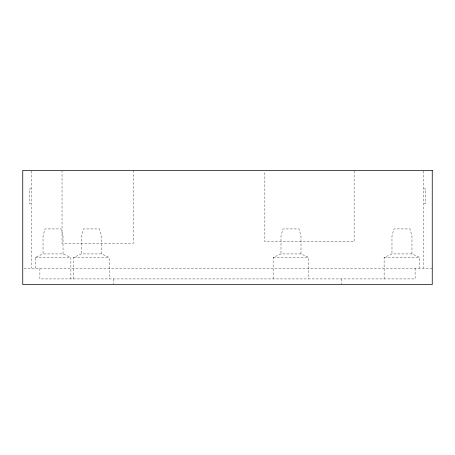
<?xml version="1.0" encoding="UTF-8"?>
<svg xmlns="http://www.w3.org/2000/svg" width="455" height="455" viewBox="0 0 455 455"><rect width="100%" height="100%" fill="white"/><g stroke="black" fill="none" stroke-linecap="round" stroke-linejoin="round"><path stroke-width="0.34" stroke-dasharray="2.27 1.71" d="M35.177 268.205L35.177 257.496L43.032 253.924L63.029 253.924L70.883 257.496L70.883 278.921M73.596 278.921L73.596 257.496L81.456 253.924L101.448 253.924L109.308 257.496L109.308 278.921M273.137 278.921L273.137 257.496L280.991 253.924L300.988 253.924L308.843 257.496L308.843 278.921M384.117 278.921L384.117 257.496L391.971 253.924L411.968 253.924L419.823 257.496L419.823 268.205M31.321 188.933L29.177 188.933L29.177 203.22L31.321 203.22M423.679 188.933L425.823 188.933L425.823 203.22L423.679 203.22M35.177 257.496L70.883 257.496M73.596 257.496L109.308 257.496M273.137 257.496L308.843 257.496M384.117 257.496L419.823 257.496M24.069 268.205L432.25 268.205M423.679 171.074L423.679 268.205M415.108 268.205L415.108 278.921L39.892 278.921L39.892 268.205M411.968 253.924L411.968 236.071L409.966 228.928L393.973 228.928L391.971 236.071L391.971 253.924M354.121 171.074L354.121 241.781L264.85 241.781L264.85 171.074M341.779 278.921L341.779 284M300.988 253.924L300.988 236.071L298.986 228.928L282.993 228.928L280.991 236.071L280.991 253.924M133.446 170.369L133.446 243.209L62.028 243.209L62.028 171.074M113.221 278.921L113.221 284M101.448 253.924L101.448 236.071L99.452 228.928L83.453 228.928L81.456 236.071L81.456 253.924M63.029 253.924L63.029 236.071L61.027 228.928L45.034 228.928L43.032 236.071L43.032 253.924M31.321 171.074L31.321 268.205"/><path stroke-width="0.68" d="M432.25 170.369L22.75 170.369L22.75 284.631L432.25 284.631L432.25 170.369"/></g></svg>
